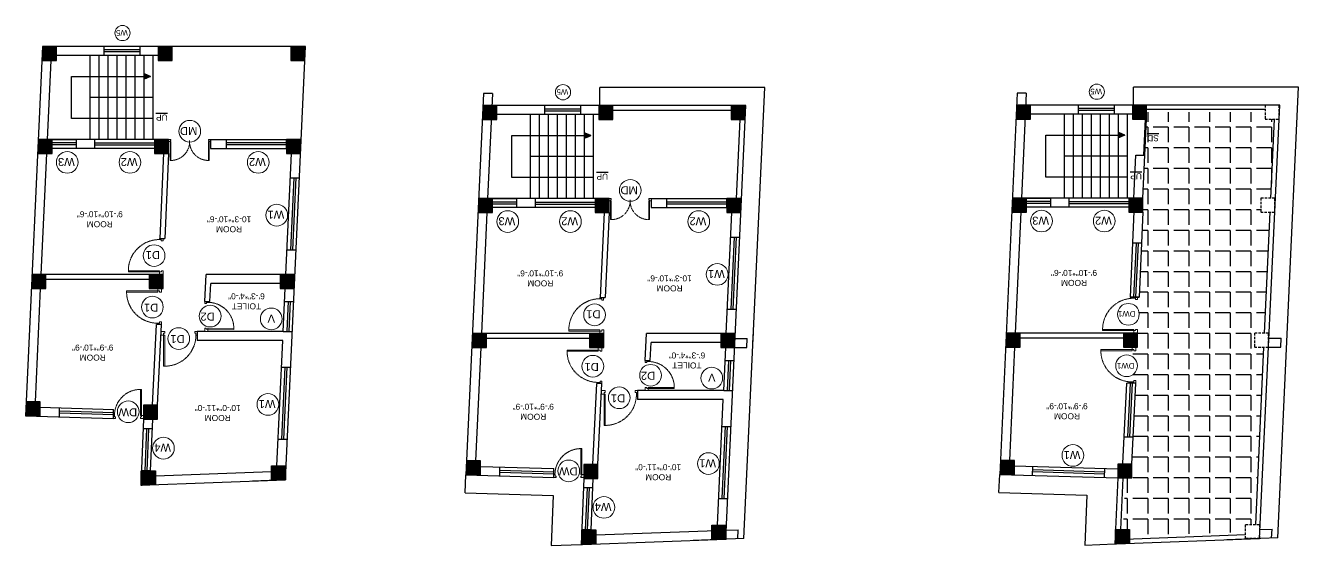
# Model space of a CAD drawing. Header units: inches. Extents: x -10117506 to -5032697, y -6529230 to -3254494.
# Drawn here: x -5065973 to -5064701, y -3264128 to -3263608 of the extents above; entities that cross this region are included whole.
import ezdxf

# ---------------------------------------------------------------- set-up
doc = ezdxf.new("R2010")
doc.units = ezdxf.units.IN
doc.header["$LTSCALE"] = 2
doc.header["$MEASUREMENT"] = 0
doc.linetypes.add('DASHED2', pattern=[0.375, 0.25, -0.125])
doc.linetypes.add('HIDDEN', pattern=[0.375, 0.25, -0.125])
doc.layers.get('0').update_dxf_attribs({"linetype": 'CONTINUOUS'})
doc.layers.add('A-Hatch', color=7, linetype='CONTINUOUS')
for name, color, linetype, lineweight in [('Annotate-Lite.w', 177, 'CONTINUOUS', 9), ('Door-Window.w', 4, 'CONTINUOUS', 15), ('TEXT', 181, 'CONTINUOUS', 25)]:
    doc.layers.add(name, color=color, linetype=linetype, lineweight=lineweight)
doc.styles.add('arial.', font='arial.ttf')
doc.styles.add('gaurav', font='arial.ttf')

# ---------------------------------------------------------------- blocks, each defined once
blk = doc.blocks.new('3-0')
at = {"ltscale": 3}
for p, q in [((11063.04771873254, 10097.67926626675), (11065.97411061868, 10099.89976160063)), ((11063.04771873254, 10097.67926626675), (11064.52804895506, 10095.72833834261)), ((11065.99124489813, 10096.83858600955), (11064.52804895506, 10095.72833834261)), ((11065.25107978682, 10097.81404997167), (11066.71427572989, 10098.92429763861)), ((11065.99124489813, 10096.83858600955), (11065.25107978682, 10097.81404997167)), ((11065.97411061863, 10099.8997616006), (11066.71427572989, 10098.92429763861)), ((11085.49991520455, 10074.12700885048), (11110.3247412691, 10092.9636556783)), ((11086.24008031584, 10073.15154488841), (11111.04573409061, 10091.97364411575)), ((11111.04573409061, 10091.97364411575), (11110.3247412691, 10092.9636556783)), ((11084.03671926142, 10073.01676118352), (11082.57352331835, 10071.90651351658)), ((11082.57352331835, 10071.90651351658), (11084.79401865222, 10068.98012163045)), ((11084.03671926142, 10073.01676118352), (11084.77688437277, 10072.04129722147)), ((11084.77688437277, 10072.04129722147), (11086.24008031584, 10073.15154488841)), ((11084.79401865222, 10068.98012163045), (11087.72041053836, 10071.20061696427)), ((11086.24008031584, 10073.15154488841), (11085.49991520455, 10074.12700885047)), ((11087.72041053836, 10071.20061696427), (11086.24008031584, 10073.15154488841))]:
    blk.add_line(p, q, dxfattribs=at)
at = {"layer": 'Door-Window.w', "color": 9, "linetype": 'HIDDEN', "lineweight": 18}
blk.add_arc((11085.49991520455, 10074.12700885048), 31.16233708904959, 37.19059523975735, 127.1464893766062, dxfattribs=at)
blk = doc.blocks.new('FDFDRE')
at = {"ltscale": 3}
for p, q in [((165701.1064683777, -58637.82329853106), (165701.1040215932, -58641.49599741273)), ((165701.1040215932, -58641.49599741273), (165703.5524875143, -58641.49762860245)), ((165704.7791672594, -58637.82574531552), (165701.1064683777, -58637.82329853106)), ((165703.5524875143, -58641.49762860245), (165703.5317472677, -58672.62937732995)), ((165703.5537109066, -58639.6612791616), (165703.5524875143, -58641.49762860245)), ((165703.5524875143, -58641.49762860245), (165704.7767204749, -58641.49844419728)), ((165704.7779438672, -58639.66209475638), (165703.5537109066, -58639.6612791616)), ((165704.7767204749, -58641.49844419728), (165704.7559641982, -58672.65425465335)), ((165704.7779438672, -58639.66209475638), (165704.7791672594, -58637.82574531552)), ((165766.9772891941, -58637.82574531552), (165770.6499880758, -58637.82329853106)), ((165766.9785125864, -58639.66209475638), (165766.9772891941, -58637.82574531552)), ((165766.9785125864, -58639.66209475638), (165768.202745547, -58639.6612791616)), ((165768.2039689392, -58641.49762860245), (165766.9797359786, -58641.49844419728)), ((165766.9797359786, -58641.49844419728), (165767.0004922553, -58672.65425465335)), ((165768.202745547, -58639.6612791616), (165768.2039689392, -58641.49762860245)), ((165770.6524348603, -58641.49599741273), (165768.2039689392, -58641.49762860245)), ((165768.2039689392, -58641.49762860245), (165768.2247091858, -58672.62937732995)), ((165770.6499880758, -58637.82329853106), (165770.6524348603, -58641.49599741273)), ((165703.5317472677, -58672.62937732995), (165704.7559641982, -58672.65425465335)), ((165768.2247091858, -58672.62937732995), (165767.0004922553, -58672.65425465335))]:
    blk.add_line(p, q, dxfattribs=at)
at = {"layer": 'Door-Window.w', "color": 9, "linetype": 'HIDDEN', "lineweight": 18}
for centre, start, end in [((165704.7767204749, -58641.49844419728), 269.9618290481078, 3.383526153078868), ((165766.9797359786, -58641.49844419728), 176.6164738469579, 270.0381709504853)]:
    blk.add_arc(centre, 31.15581737007103, start, end, dxfattribs=at)

msp = doc.modelspace()

# ---------------------------------------------------------------- hatches: boundary and pattern name
at = {"ltscale": 0.5}
for points in [[(-5065956.351078376, -3263642.991281076), (-5065942.351078376, -3263642.991281076), (-5065942.351078376, -3263628.991281076), (-5065956.351078376, -3263628.991281076)], [(-5065840.483675991, -3263642.991281074), (-5065826.483675991, -3263642.991281074), (-5065826.483675991, -3263628.991281074), (-5065840.483675991, -3263628.991281074)], [(-5065708.130731171, -3263642.991281076), (-5065694.130731171, -3263642.991281076), (-5065694.130731171, -3263628.991281076), (-5065708.130731171, -3263628.991281076)], [(-5065516.130012042, -3263702.195032925), (-5065502.130012042, -3263702.195032925), (-5065502.130012042, -3263688.195032925), (-5065516.130012042, -3263688.195032925)], [(-5065400.262609658, -3263702.195032924), (-5065386.262609658, -3263702.195032924), (-5065386.262609658, -3263688.195032924), (-5065400.262609658, -3263688.195032923)], [(-5065267.909664837, -3263702.195032926), (-5065253.909664837, -3263702.195032926), (-5065253.909664837, -3263688.195032926), (-5065267.909664837, -3263688.195032925)], [(-5064982.661177298, -3263701.675246591), (-5064968.661177298, -3263701.675246591), (-5064968.661177298, -3263687.675246591), (-5064982.661177298, -3263687.675246591)], [(-5064866.793774913, -3263701.67524659), (-5064852.793774913, -3263701.67524659), (-5064852.793774913, -3263687.67524659), (-5064866.793774913, -3263687.675246589)], [(-5065960.608885118, -3263735.991281067), (-5065946.608885118, -3263735.991281067), (-5065946.608885118, -3263721.991281067), (-5065960.608885118, -3263721.991281067)], [(-5065844.208173457, -3263735.991281076), (-5065830.208173457, -3263735.991281076), (-5065830.208173457, -3263721.991281076), (-5065844.208173457, -3263721.991281076)], [(-5065712.429025518, -3263735.991281074), (-5065698.429025518, -3263735.991281074), (-5065698.429025518, -3263721.991281074), (-5065712.429025518, -3263721.991281074)], [(-5065520.387818784, -3263795.195032917), (-5065506.387818784, -3263795.195032917), (-5065506.387818784, -3263781.195032917), (-5065520.387818784, -3263781.195032916)], [(-5065403.987107123, -3263795.195032925), (-5065389.987107123, -3263795.195032925), (-5065389.987107123, -3263781.195032925), (-5065403.987107123, -3263781.195032925)], [(-5065272.207959183, -3263795.195032924), (-5065258.207959183, -3263795.195032924), (-5065258.207959183, -3263781.195032924), (-5065272.207959183, -3263781.195032923)], [(-5064986.91898404, -3263794.675246583), (-5064972.91898404, -3263794.675246583), (-5064972.91898404, -3263780.675246583), (-5064986.91898404, -3263780.675246582)], [(-5064870.518272378, -3263794.675246591), (-5064856.518272378, -3263794.675246591), (-5064856.518272378, -3263780.675246591), (-5064870.518272378, -3263780.675246591)], [(-5065966.789572325, -3263870.991281082), (-5065952.789572325, -3263870.991281082), (-5065952.789572325, -3263856.991281082), (-5065966.789572325, -3263856.991281081)], [(-5065849.614702035, -3263870.991281076), (-5065835.614702035, -3263870.991281076), (-5065835.614702035, -3263856.991281076), (-5065849.614702035, -3263856.991281076)], [(-5065718.668485055, -3263870.991281076), (-5065704.668485055, -3263870.991281076), (-5065704.668485055, -3263856.991281076), (-5065718.668485055, -3263856.991281076)], [(-5065526.56850599, -3263930.195032931), (-5065512.56850599, -3263930.195032931), (-5065512.56850599, -3263916.195032931), (-5065526.56850599, -3263916.195032931)], [(-5065409.3936357, -3263930.195032925), (-5065395.3936357, -3263930.195032925), (-5065395.3936357, -3263916.195032925), (-5065409.3936357, -3263916.195032925)], [(-5065278.44741872, -3263930.195032925), (-5065264.44741872, -3263930.195032925), (-5065264.44741872, -3263916.195032925), (-5065278.44741872, -3263916.195032925)], [(-5064993.099671246, -3263929.675246597), (-5064979.099671246, -3263929.675246597), (-5064979.099671246, -3263915.675246597), (-5064993.099671246, -3263915.675246597)], [(-5064875.924800957, -3263929.675246591), (-5064861.924800957, -3263929.675246591), (-5064861.924800957, -3263915.675246591), (-5064875.924800957, -3263915.675246591)], [(-5065972.619565118, -3263998.331332578), (-5065958.619565118, -3263998.331332578), (-5065958.619565118, -3263984.331332578), (-5065972.619565118, -3263984.331332578)], [(-5065855.299704583, -3264001.955189114), (-5065841.299704583, -3264001.955189114), (-5065841.299704583, -3263987.955189114), (-5065855.299704583, -3263987.955189113)], [(-5065857.479512247, -3264067.358079598), (-5065843.479512247, -3264067.358079598), (-5065843.479512247, -3264053.358079598), (-5065857.479512247, -3264053.358079598)], [(-5065727.523434239, -3264048.581295066), (-5065727.52343424, -3264062.581295066), (-5065713.523434239, -3264062.581295066), (-5065713.523434239, -3264048.581295065)], [(-5065532.398498784, -3264057.535084428), (-5065518.398498784, -3264057.535084428), (-5065518.398498784, -3264043.535084428), (-5065532.398498784, -3264043.535084427)], [(-5065415.078638249, -3264061.158940963), (-5065401.078638249, -3264061.158940963), (-5065401.078638249, -3264047.158940963), (-5065415.078638249, -3264047.158940963)], [(-5064998.92966404, -3264057.015298094), (-5064984.92966404, -3264057.015298094), (-5064984.92966404, -3264043.015298094), (-5064998.92966404, -3264043.015298093)], [(-5064881.609803505, -3264060.639154628), (-5064867.609803505, -3264060.639154628), (-5064867.609803505, -3264046.639154628), (-5064881.609803505, -3264046.639154628)], [(-5065417.258445914, -3264126.561831448), (-5065403.258445914, -3264126.561831448), (-5065403.258445914, -3264112.561831448), (-5065417.258445914, -3264112.561831447)], [(-5065287.302367906, -3264107.785046916), (-5065287.302367905, -3264121.785046916), (-5065273.302367906, -3264121.785046915), (-5065273.302367906, -3264107.785046916)], [(-5064883.789611169, -3264126.042045114), (-5064869.789611169, -3264126.042045114), (-5064869.789611169, -3264112.042045114), (-5064883.789611169, -3264112.042045113)]]:
    msp.add_hatch(color=1, dxfattribs=at).paths.add_polyline_path(points)
at = {"layer": 'A-Hatch', "ltscale": 0.5}
h = msp.add_hatch(dxfattribs=at)
h.set_pattern_fill('ANSI31', color=256, angle=-180)
h.set_pattern_definition([(225, (-10157114.73250632, -6522437.220644049), (0.08838834764831842, -0.08838834764831847), [])])
h.paths.add_polyline_path([(-5065848.354693005, -3263658.991281076), (-5065854.274707532, -3263656.482045632), (-5065854.274707532, -3263661.500516522)])
h = msp.add_hatch(dxfattribs=at)
h.set_pattern_fill('ANGLE', color=256, scale=75, angle=-180)
h.set_pattern_definition([(180, (-10110592.96868216, -6523161.186563781), (-7.577502069724247e-15, -20.625), [15, -5.625]), (270, (-10110592.96868216, -6523161.186563781), (20.625, -8.840419081344955e-15), [15, -5.625])])
edge = h.paths.add_edge_path()
edge.add_line((-5064856.518272378, -3263787.675246591), (-5064856.518272378, -3263794.675246618))
edge.add_line((-5064856.518272378, -3263794.675246618), (-5064860.316247, -3263879.675246589))
edge.add_line((-5064860.316247, -3263879.675246589), (-5064861.948786618, -3263879.675246589))
edge.add_line((-5064861.948786618, -3263879.675246589), (-5064861.948786621, -3263882.123713599))
edge.add_line((-5064861.948786621, -3263882.123713598), (-5064863.785136877, -3263882.123713598))
edge.add_line((-5064863.785136877, -3263882.123713598), (-5064863.785136875, -3263880.899480094))
edge.add_line((-5064863.785136875, -3263880.899480094), (-5064865.621487131, -3263880.899480094))
edge.add_line((-5064865.621487131, -3263880.899480094), (-5064865.62148713, -3263880.846731025))
edge.add_ellipse((-5064865.597503638, -3263912.002546078), major_axis=(-24.82029212130362, -18.8318476678193), ratio=0.9999999994320901, start_angle=232.8555013650305, end_angle=235.90446127637)
edge.add_line((-5064867.278608477, -3263880.892109352), (-5064867.502981123, -3263886.68416582))
edge.add_arc((-5064871.024672256, -3263896.953326503), 10.85624104256381, 0, 71.07118172758328, ccw=False)
edge.add_arc((-5064871.024672256, -3263896.953326503), 10.85624104256381, -75.50801033135821, 0, ccw=False)
edge.add_line((-5064868.307956036, -3263907.464150571), (-5064868.483764372, -3263912.002546079))
edge.add_line((-5064868.483764372, -3263912.002546078), (-5064865.597503637, -3263912.002546079))
edge.add_line((-5064865.597503637, -3263912.002546078), (-5064865.597503638, -3263913.226779582))
edge.add_line((-5064865.597503638, -3263913.226779582), (-5064863.761153383, -3263913.226779584))
edge.add_line((-5064863.761153383, -3263913.226779583), (-5064863.761153381, -3263912.002546079))
edge.add_line((-5064863.761153381, -3263912.002546078), (-5064861.924803126, -3263912.002546079))
edge.add_line((-5064861.924803126, -3263912.00254608), (-5064861.924803128, -3263915.675246591))
edge.add_line((-5064861.924803128, -3263915.675246591), (-5064861.924802043, -3263922.675246591))
edge.add_line((-5064861.924802043, -3263922.675246591), (-5064744.978583978, -3263922.675246592))
edge.add_line((-5064744.978583978, -3263922.675246591), (-5064744.978583977, -3263915.675246591))
edge.add_line((-5064744.978583977, -3263915.675246591), (-5064734.836332628, -3263915.675246591))
edge.add_line((-5064734.836332628, -3263915.675246591), (-5064729.243928154, -3263794.675246591))
edge.add_line((-5064729.243928154, -3263794.675246591), (-5064738.73912444, -3263794.675246591))
edge.add_line((-5064738.73912444, -3263794.675246591), (-5064738.73912444, -3263787.675246591))
edge.add_line((-5064738.73912444, -3263787.675246591), (-5064856.518272378, -3263787.675246591))
edge = h.paths.add_edge_path()
edge.add_line((-5064861.924800956, -3263922.675246591), (-5064861.924800956, -3263929.675246592))
edge.add_line((-5064861.924800956, -3263929.675246591), (-5064863.650588697, -3263929.675246591))
edge.add_line((-5064863.650588697, -3263929.675246591), (-5064863.650588696, -3263933.347945265))
edge.add_line((-5064863.650588696, -3263933.347945264), (-5064865.486938951, -3263933.347945265))
edge.add_line((-5064865.486938951, -3263933.347945266), (-5064865.486938952, -3263932.123711762))
edge.add_line((-5064865.486938952, -3263932.123711762), (-5064867.323289207, -3263932.123711761))
edge.add_line((-5064867.323289207, -3263932.123711762), (-5064867.323289207, -3263933.347945266))
edge.add_line((-5064867.323289207, -3263933.347945266), (-5064869.310642306, -3263933.347945266))
edge.add_line((-5064869.310642306, -3263933.347945266), (-5064869.492454485, -3263938.04132669))
edge.add_arc((-5064872.750457825, -3263948.397164841), 10.85624104256381, 2.4576252144470345e-09, 72.53613934540869, ccw=False)
edge.add_arc((-5064872.750457825, -3263948.397164841), 10.85624104256381, -76.97296794400262, 0, ccw=False)
edge.add_line((-5064870.303344547, -3263958.974007762), (-5064870.511221704, -3263964.340242263))
edge.add_ellipse((-5064867.323289207, -3263933.347945266), major_axis=(24.82029212130361, -18.83184766781932), ratio=0.9999999994320901, start_angle=301.3156955908996, end_angle=307.1444986349694)
edge.add_line((-5064867.347272701, -3263964.50376032), (-5064867.347272701, -3263964.45101125))
edge.add_line((-5064867.347272701, -3263964.45101125), (-5064865.510922443, -3263964.45101125))
edge.add_line((-5064865.510922443, -3263964.45101125), (-5064865.510922445, -3263963.226777746))
edge.add_line((-5064865.510922445, -3263963.226777746), (-5064863.674572189, -3263963.226777745))
edge.add_line((-5064863.674572189, -3263963.226777746), (-5064863.674572187, -3263965.675244756))
edge.add_line((-5064863.674572187, -3263965.675244756), (-5064867.609803505, -3264046.63915464))
edge.add_line((-5064867.609803505, -3264046.63915464), (-5064867.609803504, -3264053.639154627))
edge.add_line((-5064867.609803504, -3264053.639154627), (-5064741.373782868, -3264057.122719302))
edge.add_line((-5064741.373782868, -3264057.122719302), (-5064735.483387688, -3263929.675246591))
edge.add_line((-5064735.483387688, -3263929.675246591), (-5064744.978583978, -3263929.675246591))
edge.add_line((-5064744.978583978, -3263929.675246591), (-5064744.978583977, -3263922.675246591))
edge.add_line((-5064744.978583977, -3263922.675246591), (-5064861.924800956, -3263922.675246591))
h.paths.add_polyline_path([(-5064852.793774912, -3263694.67524659), (-5064852.793774912, -3263701.675246591), (-5064854.491014264, -3263737.675246591), (-5064856.518272378, -3263780.675246599), (-5064856.518272379, -3263787.675246591), (-5064738.73912444, -3263787.675246591), (-5064738.739124441, -3263780.675246591), (-5064728.596873092, -3263780.675246591), (-5064724.945633808, -3263701.675246591), (-5064734.440830093, -3263701.675246591), (-5064734.440830093, -3263694.675246591)])
h.paths.add_polyline_path([(-5064753.833533162, -3264114.729858311), (-5064753.833533161, -3264107.265260581), (-5064743.691281812, -3264107.265260581), (-5064741.373782868, -3264057.122719303), (-5064867.609803505, -3264053.639154627), (-5064867.609803505, -3264060.639154628), (-5064874.241648341, -3264060.639154628), (-5064876.232893175, -3264112.042045113), (-5064869.775225085, -3264112.042045113), (-5064869.775225085, -3264118.577447382)])
h.paths.add_polyline_path([(-5064839.50373625, -3263725.892390794), (-5064853.325018651, -3263725.892390794), (-5064853.325018651, -3263715.590071558), (-5064839.50373625, -3263715.590071558)], flags=24)
h = msp.add_hatch(dxfattribs=at)
h.set_pattern_fill('ANSI31', color=256, angle=-180)
h.set_pattern_definition([(225, (-10156674.51143998, -6522496.424395899), (0.08838834764831842, -0.08838834764831847), [])])
h.paths.add_polyline_path([(-5065408.133626671, -3263718.195032926), (-5065414.053641197, -3263715.685797482), (-5065414.053641197, -3263720.704268371)])
h = msp.add_hatch(dxfattribs=at)
h.set_pattern_fill('ANSI31', color=256, angle=-180)
h.set_pattern_definition([(225, (-10156141.04260524, -6522495.904609565), (0.08838834764831842, -0.08838834764831847), [])])
h.paths.add_polyline_path([(-5064874.664791927, -3263717.675246592), (-5064880.584806453, -3263715.166011148), (-5064880.584806453, -3263720.184482037)])

# ---------------------------------------------------------------- linework, layer by layer
at = {"ltscale": 0.5}
for p, q in [((-5065956.351078376, -3263628.991281076), (-5065973.260525274, -3263998.331332587)), ((-5065894.483675992, -3263628.991281076), (-5065956.351078376, -3263628.991281076)), ((-5065858.483675991, -3263628.991281074), (-5065894.483675991, -3263628.991281074)), ((-5065894.483675991, -3263637.991281074), (-5065894.483675991, -3263628.991281074)), ((-5065858.483675991, -3263632.491281074), (-5065894.483675991, -3263632.491281074)), ((-5065858.483675991, -3263634.491281074), (-5065894.483675991, -3263634.491281074)), ((-5065839.483675991, -3263628.991281074), (-5065858.483675991, -3263628.991281075)), ((-5065858.483675991, -3263637.991281074), (-5065858.483675991, -3263628.991281074)), ((-5065707.483675991, -3263628.991281076), (-5065839.483675991, -3263628.991281074)), ((-5065713.523434239, -3264062.581295066), (-5065693.483676108, -3263628.991281076)), ((-5065947.982611149, -3263642.991281076), (-5065951.599457736, -3263721.991281076)), ((-5065840.483675991, -3263637.991281074), (-5065942.351078376, -3263637.991281076)), ((-5065908.982611149, -3263637.991281076), (-5065908.982611149, -3263679.991281075)), ((-5065899.982611149, -3263637.991281076), (-5065899.982611149, -3263679.991281075)), ((-5065890.982611149, -3263637.991281076), (-5065890.982611149, -3263679.991281075)), ((-5065881.982611149, -3263637.991281076), (-5065881.982611149, -3263679.991281075)), ((-5065872.982611149, -3263637.991281076), (-5065872.982611149, -3263679.991281075)), ((-5065863.982611149, -3263637.991281076), (-5065863.982611149, -3263679.991281075)), ((-5065854.982611149, -3263637.991281076), (-5065854.982611149, -3263679.991281075)), ((-5065845.982611149, -3263637.991281076), (-5065845.982611149, -3263679.991281075)), ((-5065927.246291244, -3263700.991281078), (-5065927.246291244, -3263658.991281076)), ((-5065927.246291244, -3263658.991281076), (-5065854.274707532, -3263658.991281076)), ((-5065848.354693005, -3263658.991281076), (-5065854.274707532, -3263656.482045632)), ((-5065854.274707532, -3263661.500516522), (-5065854.274707532, -3263656.482045632)), ((-5065848.354693005, -3263658.991281076), (-5065854.274707532, -3263661.500516522)), ((-5065234.411466978, -3263670.195032926), (-5065399.262609658, -3263670.195032923)), ((-5065399.262609658, -3263688.195032923), (-5065399.262609658, -3263670.195032924)), ((-5065255.252485807, -3264121.121515478), (-5065234.411466978, -3263670.195032926)), ((-5064700.942632234, -3263669.675246592), (-5064865.793774913, -3263669.675246589)), ((-5064865.793774913, -3263687.675246589), (-5064865.793774913, -3263669.67524659)), ((-5064721.783651062, -3264120.601729144), (-5064700.942632234, -3263669.675246592)), ((-5065845.982611149, -3263679.991281074), (-5065908.982611149, -3263679.991281076)), ((-5065908.982611148, -3263679.991281076), (-5065908.982611148, -3263721.991281075)), ((-5065899.982611149, -3263679.991281075), (-5065899.982611149, -3263721.991281074)), ((-5065890.982611149, -3263679.991281075), (-5065890.982611149, -3263721.991281074)), ((-5065881.982611149, -3263679.991281075), (-5065881.982611149, -3263721.991281074)), ((-5065872.982611149, -3263679.991281075), (-5065872.982611149, -3263721.991281074)), ((-5065863.982611149, -3263679.991281075), (-5065863.982611149, -3263721.991281074)), ((-5065854.982611149, -3263679.991281075), (-5065854.982611149, -3263721.991281074)), ((-5065845.982611149, -3263679.991281075), (-5065845.982611149, -3263721.991281074)), ((-5065515.580617624, -3263676.195032925), (-5065533.039458939, -3264057.535084435)), ((-5065506.571190241, -3263676.195032925), (-5065515.580617624, -3263676.195032925)), ((-5065506.571190243, -3263676.195032925), (-5065511.378391403, -3263781.195032925)), ((-5064982.11178288, -3263675.675246591), (-5064999.570624195, -3264057.015298101)), ((-5064973.102355497, -3263675.675246591), (-5064982.11178288, -3263675.675246591)), ((-5064973.102355498, -3263675.675246591), (-5064977.909556658, -3263780.675246591)), ((-5065454.262609658, -3263688.195032925), (-5065516.130012042, -3263688.195032925)), ((-5065400.262609658, -3263697.195032923), (-5065502.130012042, -3263697.195032925)), ((-5065468.761544815, -3263697.195032925), (-5065468.761544815, -3263739.195032925)), ((-5065459.761544815, -3263697.195032925), (-5065459.761544815, -3263739.195032925)), ((-5065418.262609658, -3263688.195032923), (-5065454.262609658, -3263688.195032923)), ((-5065454.262609658, -3263697.195032923), (-5065454.262609658, -3263688.195032923)), ((-5065418.262609658, -3263691.695032923), (-5065454.262609658, -3263691.695032923)), ((-5065418.262609658, -3263693.695032923), (-5065454.262609658, -3263693.695032923)), ((-5065450.761544815, -3263697.195032925), (-5065450.761544815, -3263739.195032925)), ((-5065441.761544815, -3263697.195032925), (-5065441.761544815, -3263739.195032925)), ((-5065432.761544815, -3263697.195032925), (-5065432.761544815, -3263739.195032925)), ((-5065423.761544815, -3263697.195032925), (-5065423.761544815, -3263739.195032925)), ((-5065399.262609658, -3263688.195032923), (-5065418.262609658, -3263688.195032925)), ((-5065418.262609658, -3263697.195032923), (-5065418.262609658, -3263688.195032923)), ((-5065414.761544815, -3263697.195032925), (-5065414.761544815, -3263739.195032925)), ((-5065405.761544815, -3263697.195032925), (-5065405.761544815, -3263739.195032925)), ((-5065267.262609658, -3263688.195032925), (-5065399.262609658, -3263688.195032923)), ((-5065267.262609658, -3263693.195032925), (-5065386.262609658, -3263693.195032923)), ((-5065273.302367906, -3264121.785046916), (-5065253.262609773, -3263688.195032925)), ((-5064920.793774914, -3263687.675246591), (-5064982.661177298, -3263687.675246591)), ((-5064866.793774913, -3263696.675246589), (-5064968.661177298, -3263696.675246591)), ((-5064935.29271007, -3263696.675246591), (-5064935.29271007, -3263738.675246591)), ((-5064926.29271007, -3263696.675246591), (-5064926.29271007, -3263738.675246591)), ((-5064884.793774913, -3263687.675246589), (-5064920.793774913, -3263687.675246589)), ((-5064920.793774913, -3263696.675246589), (-5064920.793774913, -3263687.675246589)), ((-5064884.793774913, -3263691.175246589), (-5064920.793774913, -3263691.175246589)), ((-5064884.793774913, -3263693.175246589), (-5064920.793774913, -3263693.175246589)), ((-5064917.29271007, -3263696.675246591), (-5064917.29271007, -3263738.675246591)), ((-5064908.29271007, -3263696.675246591), (-5064908.29271007, -3263738.675246591)), ((-5064899.29271007, -3263696.675246591), (-5064899.29271007, -3263738.675246591)), ((-5064890.29271007, -3263696.675246591), (-5064890.29271007, -3263738.675246591)), ((-5064865.793774913, -3263687.675246589), (-5064884.793774913, -3263687.675246591)), ((-5064884.793774913, -3263696.675246589), (-5064884.793774913, -3263687.675246589)), ((-5064881.29271007, -3263696.675246591), (-5064881.29271007, -3263738.675246591)), ((-5064872.29271007, -3263696.675246591), (-5064872.29271007, -3263738.675246591)), ((-5064733.793774913, -3263687.675246591), (-5064865.793774913, -3263687.675246589)), ((-5064734.440830093, -3263692.175246591), (-5064865.793774913, -3263692.175246589)), ((-5064739.833533161, -3264121.265260581), (-5064719.793775029, -3263687.675246591)), ((-5065845.982611149, -3263700.991281074), (-5065927.246291244, -3263700.991281078)), ((-5065262.566241582, -3263781.195032925), (-5065258.915002299, -3263702.195032925)), ((-5064857.799328582, -3263701.675246591), (-5064857.788227404, -3263701.439780444)), ((-5064855.489904762, -3263737.628153362), (-5064853.792665412, -3263701.628153362)), ((-5064854.491014264, -3263737.675246591), (-5064852.793774913, -3263701.675246591)), ((-5064728.596873092, -3263780.675246591), (-5064724.945633807, -3263701.675246591)), ((-5065844.208173457, -3263721.991281076), (-5065946.608885118, -3263721.991281076)), ((-5065946.608885118, -3263721.991281075), (-5065922.608885118, -3263721.991281075)), ((-5065922.608885118, -3263721.991281075), (-5065922.608885117, -3263730.991281076)), ((-5065904.208173457, -3263721.991281076), (-5065904.208173457, -3263730.991281076)), ((-5065788.208191848, -3263721.991281076), (-5065712.429025518, -3263721.991281076)), ((-5065788.208191848, -3263721.991281076), (-5065788.208191848, -3263730.991281076)), ((-5065772.429025518, -3263730.991281074), (-5065772.429025518, -3263721.991281074)), ((-5065712.429025518, -3263730.991281074), (-5065712.429025518, -3263721.991281074)), ((-5065487.02522491, -3263760.195032928), (-5065487.02522491, -3263718.195032926)), ((-5065487.02522491, -3263718.195032926), (-5065414.053641197, -3263718.195032925)), ((-5065408.133626671, -3263718.195032926), (-5065414.053641197, -3263715.685797482)), ((-5065414.053641197, -3263720.704268371), (-5065414.053641197, -3263715.685797482)), ((-5065408.133626671, -3263718.195032926), (-5065414.053641197, -3263720.704268371)), ((-5064953.556390166, -3263759.675246594), (-5064953.556390166, -3263717.675246592)), ((-5064953.556390166, -3263717.675246592), (-5064880.584806453, -3263717.675246591)), ((-5064874.664791927, -3263717.675246592), (-5064880.584806453, -3263715.166011148)), ((-5064880.584806453, -3263720.184482037), (-5064880.584806453, -3263715.166011148)), ((-5064874.664791927, -3263717.675246592), (-5064880.584806453, -3263720.184482037)), ((-5065952.24041789, -3263735.991281076), (-5065957.780144942, -3263856.991281076)), ((-5065922.608885118, -3263725.491281075), (-5065946.608885118, -3263725.491281075)), ((-5065922.608885118, -3263727.491281075), (-5065946.608885118, -3263727.491281075)), ((-5065844.208173457, -3263730.991281076), (-5065946.608885118, -3263730.991281076)), ((-5065904.208173457, -3263725.491281076), (-5065844.208173457, -3263725.491281076)), ((-5065904.208173457, -3263727.491281076), (-5065844.208173457, -3263727.491281076)), ((-5065835.203189703, -3263735.768093488), (-5065839.011136804, -3263820.991281074)), ((-5065830.208173457, -3263735.991281076), (-5065834.006148078, -3263820.991281074)), ((-5065788.208191848, -3263730.991281076), (-5065712.429025518, -3263730.991281076)), ((-5065712.429025518, -3263725.491281074), (-5065772.429025518, -3263725.491281074)), ((-5065712.429025518, -3263727.491281074), (-5065772.429025518, -3263727.491281074)), ((-5065713.03103742, -3263856.991281076), (-5065707.438632946, -3263735.991281076)), ((-5065405.761544815, -3263739.195032923), (-5065468.761544815, -3263739.195032925)), ((-5065468.761544813, -3263739.195032925), (-5065468.761544813, -3263781.195032925)), ((-5065459.761544815, -3263739.195032925), (-5065459.761544815, -3263781.195032924)), ((-5065450.761544815, -3263739.195032925), (-5065450.761544815, -3263781.195032924)), ((-5065441.761544815, -3263739.195032925), (-5065441.761544815, -3263781.195032924)), ((-5065432.761544815, -3263739.195032925), (-5065432.761544815, -3263781.195032924)), ((-5065423.761544815, -3263739.195032925), (-5065423.761544815, -3263781.195032924)), ((-5065414.761544815, -3263739.195032925), (-5065414.761544815, -3263781.195032924)), ((-5065405.761544815, -3263739.195032925), (-5065405.761544815, -3263781.195032924)), ((-5064872.29271007, -3263738.675246589), (-5064935.29271007, -3263738.675246591)), ((-5064935.29271007, -3263738.675246591), (-5064935.29271007, -3263780.675246591)), ((-5064926.29271007, -3263738.675246591), (-5064926.29271007, -3263780.67524659)), ((-5064917.29271007, -3263738.675246591), (-5064917.29271007, -3263780.67524659)), ((-5064908.29271007, -3263738.675246591), (-5064908.29271007, -3263780.67524659)), ((-5064899.29271007, -3263738.675246591), (-5064899.29271007, -3263780.67524659)), ((-5064890.29271007, -3263738.675246591), (-5064890.29271007, -3263780.67524659)), ((-5064881.29271007, -3263738.675246591), (-5064881.29271007, -3263780.67524659)), ((-5064872.29271007, -3263738.675246591), (-5064872.29271007, -3263780.67524659)), ((-5064865.528268985, -3263780.675246591), (-5064863.501010869, -3263737.675246591)), ((-5064863.501010869, -3263737.675246591), (-5064854.491014264, -3263737.675246591)), ((-5064856.518272378, -3263780.675246591), (-5064854.491014264, -3263737.675246591)), ((-5065708.570979307, -3263760.491281076), (-5065699.561371879, -3263760.491281076)), ((-5065705.065109239, -3263760.445112142), (-5065708.392820992, -3263832.445112142)), ((-5065703.067241947, -3263760.537450009), (-5065706.3949537, -3263832.537450009)), ((-5065405.761544815, -3263760.195032924), (-5065487.02522491, -3263760.195032928)), ((-5064872.29271007, -3263759.67524659), (-5064953.556390166, -3263759.675246594)), ((-5065403.987107123, -3263781.195032925), (-5065506.387818784, -3263781.195032925)), ((-5065506.387818784, -3263781.195032925), (-5065482.387818784, -3263781.195032925)), ((-5065482.387818784, -3263784.695032925), (-5065506.387818784, -3263784.695032925)), ((-5065482.387818784, -3263786.695032925), (-5065506.387818784, -3263786.695032925)), ((-5065482.387818784, -3263781.195032925), (-5065482.387818783, -3263790.195032925)), ((-5065463.987107123, -3263781.195032925), (-5065463.987107123, -3263790.195032925)), ((-5065463.987107123, -3263784.695032925), (-5065403.987107123, -3263784.695032925)), ((-5065463.987107123, -3263786.695032925), (-5065403.987107123, -3263786.695032925)), ((-5065347.987125515, -3263781.195032925), (-5065272.207959183, -3263781.195032925)), ((-5065347.987125515, -3263781.195032925), (-5065347.987125515, -3263790.195032925)), ((-5065332.207959183, -3263790.195032923), (-5065332.207959183, -3263781.195032923)), ((-5065272.207959183, -3263784.695032923), (-5065332.207959183, -3263784.695032923)), ((-5065272.207959183, -3263786.695032923), (-5065332.207959183, -3263786.695032923)), ((-5065272.207959183, -3263790.195032923), (-5065272.207959183, -3263781.195032923)), ((-5064870.518272378, -3263780.675246591), (-5064972.91898404, -3263780.675246591)), ((-5064972.91898404, -3263780.675246591), (-5064948.91898404, -3263780.675246591)), ((-5064948.91898404, -3263784.175246591), (-5064972.91898404, -3263784.175246591)), ((-5064948.91898404, -3263786.175246591), (-5064972.91898404, -3263786.175246591)), ((-5064948.91898404, -3263780.675246591), (-5064948.918984039, -3263789.675246591)), ((-5064930.518272378, -3263780.675246591), (-5064930.518272378, -3263789.675246591)), ((-5064930.518272378, -3263784.175246591), (-5064870.518272378, -3263784.175246591)), ((-5064930.518272378, -3263786.175246591), (-5064870.518272378, -3263786.175246591)), ((-5065512.019351556, -3263795.195032925), (-5065517.559078609, -3263916.195032925)), ((-5065403.987107123, -3263790.195032925), (-5065506.387818784, -3263790.195032925)), ((-5065394.982123368, -3263794.971845337), (-5065398.790070469, -3263880.195032923)), ((-5065389.987107123, -3263795.195032925), (-5065393.785081743, -3263880.195032923)), ((-5065347.987125515, -3263790.195032925), (-5065272.207959183, -3263790.195032925)), ((-5065272.809971086, -3263916.195032925), (-5065267.217566612, -3263795.195032925)), ((-5064978.550516812, -3263794.675246591), (-5064984.090243864, -3263915.675246591)), ((-5064870.518272378, -3263789.675246591), (-5064972.91898404, -3263789.675246591)), ((-5064865.509301621, -3263794.273508934), (-5064869.325226706, -3263879.675246589)), ((-5064856.518272378, -3263794.675246591), (-5064860.316246999, -3263879.675246589)), ((-5064734.836332628, -3263915.675246591), (-5064729.243928154, -3263794.675246591)), ((-5065839.011136804, -3263820.991281074), (-5065834.006148078, -3263820.991281074)), ((-5065268.349912974, -3263819.695032925), (-5065259.340305545, -3263819.695032925)), ((-5065264.844042906, -3263819.648863992), (-5065268.171754657, -3263891.648863992)), ((-5065262.846175614, -3263819.741201859), (-5065266.173887365, -3263891.741201859)), ((-5064857.69159002, -3263825.675246589), (-5064866.70221465, -3263825.675246589)), ((-5064863.326334391, -3263825.675246589), (-5064865.81998436, -3263879.629077656)), ((-5064861.324199407, -3263825.675246586), (-5064863.822117068, -3263879.721415523)), ((-5065711.89869106, -3263832.491281076), (-5065702.889083631, -3263832.491281076)), ((-5065849.614702035, -3263856.991281076), (-5065952.789572325, -3263856.991281076)), ((-5065849.614702035, -3263861.991281076), (-5065952.789572325, -3263861.991281076)), ((-5065793.998378016, -3263883.991304525), (-5065792.750485025, -3263856.991281076)), ((-5065718.668485055, -3263856.991281076), (-5065792.750485025, -3263856.991281076)), ((-5065958.421105096, -3263870.991281076), (-5065963.610137735, -3263984.331332586)), ((-5065788.993040555, -3263883.991304525), (-5065788.161111534, -3263865.991281076)), ((-5065718.668485055, -3263865.991281076), (-5065788.161111534, -3263865.991281076)), ((-5065715.665475892, -3263913.991281075), (-5065713.678092483, -3263870.991281076)), ((-5065793.998378016, -3263883.991304525), (-5065788.993040555, -3263883.991304525)), ((-5065714.278929328, -3263883.991281074), (-5065705.269321899, -3263883.991281074)), ((-5065710.77305187, -3263883.944952531), (-5065712.164402148, -3263913.944952532)), ((-5065708.775199356, -3263884.037609619), (-5065710.166549634, -3263914.037609619)), ((-5065398.790070469, -3263880.195032923), (-5065393.785081743, -3263880.195032923)), ((-5064860.316246999, -3263879.675246589), (-5064869.32687163, -3263879.675246589)), ((-5064869.325226706, -3263879.675246589), (-5064860.316246999, -3263879.675246589)), ((-5065271.677624726, -3263891.695032925), (-5065262.668017297, -3263891.695032925)), ((-5065846.305607156, -3263987.955189113), (-5065842.370375838, -3263906.991279243)), ((-5065837.364473266, -3263906.991279243), (-5065842.370375838, -3263906.991279243)), ((-5065841.299704583, -3263987.955189113), (-5065837.364473266, -3263906.991279243)), ((-5065794.061165744, -3263913.991281074), (-5065801.704706672, -3263913.991281075)), ((-5065801.704706672, -3263913.991281075), (-5065801.704706672, -3263922.991281076)), ((-5065715.665475891, -3263913.991281075), (-5065791.000579949, -3263913.991281074)), ((-5065715.665475891, -3263913.991281075), (-5065706.665475891, -3263913.991281075)), ((-5065716.081439861, -3263922.991281075), (-5065801.704706672, -3263922.991281076)), ((-5065721.885986605, -3264048.581295066), (-5065716.081439861, -3263922.991281074)), ((-5065409.3936357, -3263916.195032925), (-5065512.56850599, -3263916.195032925)), ((-5065409.3936357, -3263921.195032925), (-5065512.56850599, -3263921.195032925)), ((-5065353.777311682, -3263943.195056375), (-5065352.529418691, -3263916.195032925)), ((-5065263.800363659, -3263916.195032926), (-5065352.529418691, -3263916.195032925)), ((-5065348.771974222, -3263943.195056375), (-5065347.940045199, -3263925.195032925)), ((-5065264.216327627, -3263925.195032925), (-5065347.940045199, -3263925.195032925)), ((-5065264.434608816, -3263921.195032925), (-5065264.44741872, -3263921.195032925)), ((-5065264.031454752, -3263921.195032925), (-5065252.018644846, -3263921.195032925)), ((-5065252.434608816, -3263930.195032925), (-5065252.018644846, -3263921.195032925)), ((-5064875.924800957, -3263915.675246591), (-5064979.099671246, -3263915.675246591)), ((-5064875.924800957, -3263920.675246591), (-5064979.099671246, -3263920.675246591)), ((-5064730.331528913, -3263920.675246589), (-5064718.331528913, -3263920.675246589)), ((-5064718.747492882, -3263929.675246589), (-5064718.331528913, -3263920.675246589)), ((-5065518.200038762, -3263930.195032925), (-5065523.389071402, -3264043.535084435)), ((-5065275.444409558, -3263973.195032925), (-5065273.457026149, -3263930.195032925)), ((-5065264.434608816, -3263930.195032925), (-5065252.434608816, -3263930.195032925)), ((-5064984.731204018, -3263929.675246591), (-5064989.920236657, -3264043.015298101)), ((-5064743.691281812, -3264107.265260581), (-5064735.483387689, -3263929.675246591)), ((-5064730.747492882, -3263929.675246589), (-5064718.747492882, -3263929.675246589)), ((-5065717.319857356, -3263949.78628807), (-5065708.310249927, -3263949.78628807)), ((-5065717.14169904, -3264021.740119136), (-5065713.813987288, -3263949.740119136)), ((-5065715.143831749, -3264021.832457003), (-5065711.816119996, -3263949.832457003)), ((-5065353.777311682, -3263943.195056375), (-5065348.771974222, -3263943.195056375)), ((-5065274.057862994, -3263943.195032924), (-5065265.048255566, -3263943.195032924)), ((-5065270.551985537, -3263943.148704381), (-5065271.943335813, -3263973.148704381)), ((-5065268.554133023, -3263943.241361468), (-5065269.9454833, -3263973.241361469)), ((-5064876.599191403, -3264046.202227597), (-5064872.685196818, -3263965.675244758)), ((-5064863.674572187, -3263965.675244758), (-5064872.685196818, -3263965.675244758)), ((-5064869.309316559, -3263965.675244758), (-5064871.802966528, -3264019.629075825)), ((-5064867.307181575, -3263965.675244755), (-5064869.805099236, -3264019.721413692)), ((-5064867.609803505, -3264046.639154628), (-5064863.674572187, -3263965.675244758)), ((-5065406.084540823, -3264047.158940963), (-5065402.149309504, -3263966.195031093)), ((-5065397.143406932, -3263966.195031093), (-5065402.149309504, -3263966.195031093)), ((-5065401.078638249, -3264047.158940963), (-5065397.143406932, -3263966.195031093)), ((-5065353.84009941, -3263973.195032924), (-5065361.483640338, -3263973.195032925)), ((-5065361.483640338, -3263973.195032925), (-5065361.483640338, -3263982.195032925)), ((-5065275.444409558, -3263973.195032925), (-5065350.779513615, -3263973.195032924)), ((-5065275.444409558, -3263973.195032925), (-5065266.444409558, -3263973.195032925)), ((-5065958.619565118, -3263989.776869342), (-5065885.29964149, -3263992.029319623)), ((-5065939.29964149, -3263999.374639759), (-5065939.29964149, -3263990.370393793)), ((-5065275.860373528, -3263982.195032925), (-5065361.483640338, -3263982.195032925)), ((-5065281.664920271, -3264107.785046916), (-5065275.860373528, -3263982.195032924)), ((-5065973.260525273, -3263998.331332586), (-5065885.29964149, -3264001.033565589)), ((-5065885.330347852, -3263997.530971055), (-5065939.330347852, -3263995.872045225)), ((-5065885.268935128, -3263995.531914158), (-5065939.268935128, -3263993.872988327)), ((-5065885.29964149, -3264001.033565589), (-5065885.29964149, -3263992.029319623)), ((-5065855.299704583, -3264001.955189113), (-5065858.09600885, -3264067.895925251)), ((-5065846.291615885, -3264001.955189113), (-5065848.471423549, -3264053.358079598)), ((-5065846.690357912, -3264011.358079598), (-5065855.69844661, -3264011.358079598)), ((-5065852.193504324, -3264011.315711352), (-5065853.97456996, -3264053.315711352)), ((-5065850.195300199, -3264011.400447845), (-5065851.976365835, -3264053.400447845)), ((-5065277.098791023, -3264008.99003992), (-5065268.089183594, -3264008.99003992)), ((-5065276.920632706, -3264080.943870986), (-5065273.592920954, -3264008.943870986)), ((-5065274.922765414, -3264081.036208853), (-5065271.595053663, -3264009.036208853)), ((-5065720.647569109, -3264021.78628807), (-5065711.63796168, -3264021.78628807)), ((-5064866.299229167, -3264019.675244758), (-5064875.309853798, -3264019.675244758)), ((-5065848.471423549, -3264053.358079598), (-5065857.479512247, -3264053.358079598)), ((-5065843.465126163, -3264058.352000485), (-5065727.523434239, -3264054.089869738)), ((-5065518.398498784, -3264048.980621192), (-5065445.078575156, -3264051.233071473)), ((-5065445.109281518, -3264056.734722904), (-5065499.109281518, -3264055.075797074)), ((-5065499.078575156, -3264058.578391609), (-5065499.078575156, -3264049.574145642)), ((-5065445.047868795, -3264054.735666008), (-5065499.047868795, -3264053.076740176)), ((-5065445.078575156, -3264060.237317438), (-5065445.078575156, -3264051.233071473)), ((-5064984.92966404, -3264048.460834858), (-5064881.609803505, -3264051.634908662)), ((-5064966.785695376, -3264058.022478939), (-5064966.509338115, -3264049.026722903)), ((-5064894.712174818, -3264056.734987451), (-5064966.678223108, -3264054.524129371)), ((-5064894.650762093, -3264054.735930555), (-5064966.616810383, -3264052.525072474)), ((-5064894.819647086, -3264060.233337021), (-5064894.543289825, -3264051.237580985)), ((-5065858.09600885, -3264067.895925251), (-5065713.523434239, -3264062.581295066)), ((-5065713.523434239, -3264062.581295066), (-5065746.302682403, -3264063.786292502)), ((-5065533.862781358, -3264075.518283204), (-5065533.039458939, -3264057.535084435)), ((-5065533.039458939, -3264057.535084435), (-5065445.078575156, -3264060.237317438)), ((-5065415.078638249, -3264061.158940963), (-5065417.874942516, -3264127.0996771)), ((-5065406.07054955, -3264061.158940963), (-5065408.250357215, -3264112.561831447)), ((-5065000.393946614, -3264074.99849687), (-5064999.570624195, -3264057.015298101)), ((-5064999.570624195, -3264057.015298101), (-5064881.609803505, -3264060.639154628)), ((-5064881.609803505, -3264060.639154628), (-5064884.406107772, -3264126.579890766)), ((-5064876.614293192, -3264060.85099586), (-5064879.410597458, -3264126.791731998)), ((-5065533.862781358, -3264075.518283204), (-5065445.829213968, -3264078.222749109)), ((-5065445.829213968, -3264078.222749109), (-5065447.948786908, -3264128.205221229)), ((-5065406.469291578, -3264070.561831447), (-5065415.477380277, -3264070.561831447)), ((-5065411.97243799, -3264070.519463201), (-5065413.753503627, -3264112.519463201)), ((-5065409.974233865, -3264070.604199694), (-5065411.755299502, -3264112.604199694)), ((-5065000.393946614, -3264074.99849687), (-5064912.360379225, -3264077.702962775)), ((-5064912.360379225, -3264077.702962775), (-5064914.479952164, -3264127.685434895)), ((-5065280.426502774, -3264080.99003992), (-5065271.416895346, -3264080.99003992)), ((-5065408.250357215, -3264112.561831447), (-5065417.258445914, -3264112.561831447)), ((-5065403.24405983, -3264117.555752335), (-5065273.302367906, -3264112.778967802)), ((-5065272.885414557, -3264112.763640187), (-5065260.852159821, -3264112.321285895)), ((-5065261.269113173, -3264121.342692624), (-5065260.852159823, -3264112.321285895)), ((-5064883.201324223, -3264122.03256218), (-5064753.833533161, -3264117.276874809)), ((-5064739.416579811, -3264112.243853853), (-5064727.383325078, -3264111.801499561)), ((-5064727.800278428, -3264120.82290629), (-5064727.383325079, -3264111.801499561)), ((-5065447.948786908, -3264128.205221229), (-5065417.874942516, -3264127.0996771)), ((-5065416.504846198, -3264127.04931101), (-5065273.302367906, -3264121.785046916)), ((-5065255.252485807, -3264121.121515478), (-5065306.081616069, -3264122.990044351)), ((-5064914.479952164, -3264127.685434895), (-5064884.406107772, -3264126.579890766)), ((-5064883.036011454, -3264126.529524676), (-5064739.833533161, -3264121.265260581)), ((-5064721.783651062, -3264120.601729144), (-5064772.612781324, -3264122.470258017))]:
    msp.add_line(p, q, dxfattribs=at)
at = {"color": 3, "ltscale": 0.5}
for p, q in [((-5065693.483676108, -3263628.991281076), (-5065707.483675991, -3263628.991281076)), ((-5065253.262609773, -3263688.195032925), (-5065267.262609658, -3263688.195032925)), ((-5064719.793775029, -3263687.675246591), (-5064733.793774913, -3263687.675246591)), ((-5065246.197112768, -3263925.195032925), (-5065245.7811488, -3263916.195032925)), ((-5065858.09600885, -3264067.895925251), (-5065856.725912532, -3264067.84555916)), ((-5065417.874942516, -3264127.0996771), (-5065416.504846198, -3264127.04931101)), ((-5064884.406107772, -3264126.579890766), (-5064883.036011454, -3264126.529524676))]:
    msp.add_line(p, q, dxfattribs=at)
at = {"ltscale": 0.5}
for points in [[(-5065942.351078376, -3263628.991281076), (-5065956.351078376, -3263628.991281076), (-5065956.351078376, -3263642.991281076), (-5065942.351078376, -3263642.991281076)], [(-5065826.483675991, -3263628.991281076), (-5065840.483675991, -3263628.991281076), (-5065840.483675991, -3263642.991281076), (-5065826.483675991, -3263642.991281076)], [(-5065694.130731171, -3263628.991281076), (-5065708.130731171, -3263628.991281076), (-5065708.130731171, -3263642.991281076), (-5065694.130731171, -3263642.991281076)], [(-5065502.130012042, -3263688.195032925), (-5065516.130012042, -3263688.195032925), (-5065516.130012042, -3263702.195032925), (-5065502.130012042, -3263702.195032925)], [(-5065386.262609658, -3263688.195032925), (-5065400.262609658, -3263688.195032925), (-5065400.262609658, -3263702.195032925), (-5065386.262609658, -3263702.195032925)], [(-5065253.909664837, -3263688.195032925), (-5065267.909664837, -3263688.195032925), (-5065267.909664837, -3263702.195032925), (-5065253.909664837, -3263702.195032925)], [(-5064968.661177298, -3263687.675246591), (-5064982.661177298, -3263687.675246591), (-5064982.661177298, -3263701.675246591), (-5064968.661177298, -3263701.675246591)], [(-5064852.793774913, -3263687.675246591), (-5064866.793774913, -3263687.675246591), (-5064866.793774913, -3263701.675246591), (-5064852.793774913, -3263701.675246591)], [(-5065946.608885118, -3263721.991281076), (-5065960.608885118, -3263721.991281076), (-5065960.608885118, -3263735.991281076), (-5065946.608885118, -3263735.991281076)], [(-5065830.208173457, -3263721.991281076), (-5065844.208173457, -3263721.991281076), (-5065844.208173457, -3263735.991281076), (-5065830.208173457, -3263735.991281076)], [(-5065698.429025518, -3263721.991281076), (-5065712.429025518, -3263721.991281076), (-5065712.429025518, -3263735.991281076), (-5065698.429025518, -3263735.991281076)], [(-5065506.387818784, -3263781.195032925), (-5065520.387818784, -3263781.195032925), (-5065520.387818784, -3263795.195032925), (-5065506.387818784, -3263795.195032925)], [(-5065389.987107123, -3263781.195032925), (-5065403.987107123, -3263781.195032925), (-5065403.987107123, -3263795.195032925), (-5065389.987107123, -3263795.195032925)], [(-5065258.207959183, -3263781.195032925), (-5065272.207959183, -3263781.195032925), (-5065272.207959183, -3263795.195032925), (-5065258.207959183, -3263795.195032925)], [(-5064972.91898404, -3263780.675246591), (-5064986.91898404, -3263780.675246591), (-5064986.91898404, -3263794.675246591), (-5064972.91898404, -3263794.675246591)], [(-5064856.518272378, -3263780.675246591), (-5064870.518272378, -3263780.675246591), (-5064870.518272378, -3263794.675246591), (-5064856.518272378, -3263794.675246591)], [(-5065952.789572325, -3263856.991281076), (-5065966.789572325, -3263856.991281076), (-5065966.789572325, -3263870.991281076), (-5065952.789572325, -3263870.991281076)], [(-5065835.614702035, -3263856.991281076), (-5065849.614702035, -3263856.991281076), (-5065849.614702035, -3263870.991281076), (-5065835.614702035, -3263870.991281076)], [(-5065704.668485055, -3263856.991281076), (-5065718.668485055, -3263856.991281076), (-5065718.668485055, -3263870.991281076), (-5065704.668485055, -3263870.991281076)], [(-5065512.56850599, -3263916.195032925), (-5065526.56850599, -3263916.195032925), (-5065526.56850599, -3263930.195032925), (-5065512.56850599, -3263930.195032925)], [(-5065395.3936357, -3263916.195032925), (-5065409.3936357, -3263916.195032925), (-5065409.3936357, -3263930.195032925), (-5065395.3936357, -3263930.195032925)], [(-5065264.44741872, -3263916.195032925), (-5065278.44741872, -3263916.195032925), (-5065278.44741872, -3263930.195032925), (-5065264.44741872, -3263930.195032925)], [(-5064979.099671246, -3263915.675246591), (-5064993.099671246, -3263915.675246591), (-5064993.099671246, -3263929.675246591), (-5064979.099671246, -3263929.675246591)], [(-5064861.924800957, -3263915.675246591), (-5064875.924800957, -3263915.675246591), (-5064875.924800957, -3263929.675246591), (-5064861.924800957, -3263929.675246591)], [(-5065958.619565118, -3263984.331332586), (-5065972.619565118, -3263984.331332586), (-5065972.619565118, -3263998.331332586), (-5065958.619565118, -3263998.331332586)], [(-5065841.299704583, -3263987.955189113), (-5065855.299704583, -3263987.955189113), (-5065855.299704583, -3264001.955189113), (-5065841.299704583, -3264001.955189113)], [(-5065843.465126163, -3264067.358079598), (-5065857.465126163, -3264067.358079598), (-5065857.465126163, -3264053.358079598), (-5065843.465126163, -3264053.358079598)], [(-5065713.523434239, -3264062.581295066), (-5065727.523434239, -3264062.581295066), (-5065727.523434239, -3264048.581295066), (-5065713.523434239, -3264048.581295066)], [(-5065518.398498784, -3264043.535084435), (-5065532.398498784, -3264043.535084435), (-5065532.398498784, -3264057.535084435), (-5065518.398498784, -3264057.535084435)], [(-5065401.078638249, -3264047.158940963), (-5065415.078638249, -3264047.158940963), (-5065415.078638249, -3264061.158940963), (-5065401.078638249, -3264061.158940963)], [(-5064984.92966404, -3264043.015298101), (-5064998.92966404, -3264043.015298101), (-5064998.92966404, -3264057.015298101), (-5064984.92966404, -3264057.015298101)], [(-5064867.609803505, -3264046.639154628), (-5064881.609803505, -3264046.639154628), (-5064881.609803505, -3264060.639154628), (-5064867.609803505, -3264060.639154628)], [(-5065403.24405983, -3264126.561831447), (-5065417.24405983, -3264126.561831447), (-5065417.24405983, -3264112.561831447), (-5065403.24405983, -3264112.561831447)], [(-5065273.302367906, -3264121.785046916), (-5065287.302367906, -3264121.785046916), (-5065287.302367906, -3264107.785046916), (-5065273.302367906, -3264107.785046916)], [(-5064869.775225085, -3264126.042045113), (-5064883.775225085, -3264126.042045113), (-5064883.775225085, -3264112.042045113), (-5064869.775225085, -3264112.042045113)]]:
    msp.add_lwpolyline(points, close=True, dxfattribs=at)
at = {"linetype": 'DASHED2', "ltscale": 5}
for points in [[(-5064720.440830093, -3263687.675246591), (-5064734.440830093, -3263687.675246591), (-5064734.440830093, -3263701.675246591), (-5064720.440830093, -3263701.675246591)], [(-5064724.73912444, -3263780.675246591), (-5064738.73912444, -3263780.675246591), (-5064738.73912444, -3263794.675246591), (-5064724.73912444, -3263794.675246591)], [(-5064730.978583977, -3263915.675246591), (-5064744.978583977, -3263915.675246591), (-5064744.978583977, -3263929.675246591), (-5064730.978583977, -3263929.675246591)], [(-5064739.833533161, -3264121.265260581), (-5064753.833533161, -3264121.265260581), (-5064753.833533161, -3264107.265260581), (-5064739.833533161, -3264107.265260581)]]:
    msp.add_lwpolyline(points, close=True, dxfattribs=at)
at = {"layer": 'Annotate-Lite.w', "ltscale": 0.005}
for centre, radius in [((-5065876.265150213, -3263615.62854619), 7.599368729794668), ((-5065436.044083879, -3263674.832298039), 7.599368729794668), ((-5064902.575249135, -3263674.312511705), 7.599368729794668), ((-5065809.03628826, -3263713.791450973), 10.85624104256381), ((-5065931.538544079, -3263744.945882509), 10.85624104256381), ((-5065868.802308205, -3263744.945882509), 10.85624104256381), ((-5065740.649043575, -3263744.945882509), 10.85624104256381), ((-5065368.815221925, -3263772.995202822), 10.85624104256381), ((-5065722.164941076, -3263797.76033911), 10.85624104256381), ((-5065491.317477745, -3263804.149634358), 10.85624104256381), ((-5065428.581241871, -3263804.149634359), 10.85624104256381), ((-5065300.427977241, -3263804.149634359), 10.85624104256381), ((-5064957.848643001, -3263803.629848024), 10.85624104256381), ((-5064895.112407126, -3263803.629848025), 10.85624104256381), ((-5065844.714573334, -3263838.269360988), 10.85624104256381), ((-5065281.943874742, -3263856.964090959), 10.85624104256381), ((-5065846.440358903, -3263889.713199325), 10.85624104256381), ((-5065788.6757188, -3263898.746583401), 10.85624104256381), ((-5065404.493507001, -3263897.473112837), 10.85624104256381), ((-5064871.024672256, -3263896.953326503), 10.85624104256381), ((-5065727.595581784, -3263901.496213366), 10.85624104256381), ((-5065820.083834035, -3263921.184870058), 10.85624104256381), ((-5065406.219292569, -3263948.916951175), 10.85624104256381), ((-5064872.750457825, -3263948.397164841), 10.85624104256381), ((-5065348.454652467, -3263957.95033525), 10.85624104256381), ((-5065287.374515451, -3263960.699965215), 10.85624104256381), ((-5065730.913819126, -3263987.055346104), 10.85624104256381), ((-5065379.862767701, -3263980.388621907), 10.85624104256381), ((-5065870.534027481, -3263994.373398389), 10.85624104256381), ((-5065835.356049519, -3264030.795595487), 10.85624104256381), ((-5064926.476919253, -3264038.004368939), 10.85624104256381), ((-5065290.692752792, -3264046.259097953), 10.85624104256381), ((-5065430.312961147, -3264053.577150238), 10.85624104256381), ((-5065395.134983185, -3264089.999347337), 10.85624104256381)]:
    msp.add_circle(centre, radius, dxfattribs=at)

# ---------------------------------------------------------------- block references
at = {"layer": 'Door-Window.w', "ltscale": 0.005, "xscale": 0.6039383709430695, "yscale": 0.6039383709430695, "zscale": 0.6039383709985556}
for p in [(-5165903.464486627, -3228308.373603013), (-5165463.243420293, -3228367.577354863)]:
    msp.add_blockref('FDFDRE', p, dxfattribs=at)
at = {"layer": 'Door-Window.w', "linetype": 'ByBlock'}
for p, xscale, yscale, zscale, rotation in [((-5050921.882331284, -3265177.551023415), -0.9997910043702506, 0.9997910037636757, 0.9997910039624012, 37.19059521024604), ((-5050923.608116853, -3262550.431536899), 0.9997910043702505, 0.9997910037636757, 0.9997910039624012, 142.809404789754), ((-5050481.661264949, -3265236.754775264), -0.9997910043702506, 0.9997910037636757, 0.9997910039624012, 37.19059521024604), ((-5049948.192430206, -3265236.23498893), -0.9997910043702506, 0.9997910037636757, 0.9997910039624012, 37.19059521024604), ((-5078223.621137568, -3264997.897052868), 0.8331589851548312, 0.8331589852459729, 0.8331589850765497, 322.7330628721138), ((-5067158.264447293, -3249000.258911056), 0.9997910043702503, 0.9997910037636757, 0.9997910039624013, 232.809404789754), ((-5050483.38705052, -3262609.635288748), 0.9997910043702505, 0.9997910037636757, 0.9997910039624012, 142.809404789754), ((-5049949.918215775, -3262609.115502414), 0.9997910043702505, 0.9997910037636757, 0.9997910039624012, 142.809404789754), ((-5077783.400071234, -3265057.100804717), 0.8331589851548312, 0.8331589852459729, 0.8331589850765497, 322.7330628721138), ((-5064771.36745021, -3276430.657137491), 0.8331589851548311, 0.8331589852459729, 0.8331589850765497, 52.73306287211382), ((-5066718.04338096, -3249059.462662906), 0.9997910043702503, 0.9997910037636757, 0.9997910039624013, 232.809404789754), ((-5064331.146383877, -3276489.860889341), 0.8331589851548311, 0.8331589852459729, 0.8331589850765497, 52.73306287211382)]:
    msp.add_blockref('3-0', p, dxfattribs=dict(at, xscale=xscale, yscale=yscale, zscale=zscale, rotation=rotation))

# ---------------------------------------------------------------- texts
at = {"layer": 'Annotate-Lite.w', "ltscale": 0.005, "style": 'gaurav'}
for s, insert, char_height, attachment_point, rotation in [('W5', (-5065870.984151326, -3263618.183862352), 5.6, 1, 179.9999999999992), ('W5', (-5065430.763084992, -3263677.387614201), 5.6, 1, 179.9999999999992), ('W5', (-5064897.294250248, -3263676.867827867), 5.6, 1, 179.9999999999992), ('MD', (-5065801.429504136, -3263717.691902633), 8, 1, 179.99999999999923), ('W3', (-5065923.994259955, -3263748.59633417), 8, 1, 179.9999999999992), ('W2', (-5065861.258024081, -3263748.59633417), 8, 1, 179.9999999999992), ('W2', (-5065733.104759451, -3263748.59633417), 8, 1, 179.9999999999992), ('MD', (-5065361.208437801, -3263776.895654482), 8, 1, 179.99999999999923), ('W1', (-5065714.620656952, -3263801.41079077), 8, 1, 179.99999999999923), ('W3', (-5065483.773193621, -3263807.800086019), 8, 1, 179.9999999999992), ('W2', (-5065421.036957747, -3263807.800086019), 8, 1, 179.9999999999992), ('W2', (-5065292.883693117, -3263807.800086019), 8, 1, 179.9999999999992), ('W3', (-5064950.304358877, -3263807.280299684), 8, 1, 179.9999999999992), ('W2', (-5064887.568123003, -3263807.280299684), 8, 1, 179.9999999999992), ('D1', (-5065838.79528921, -3263833.712659328), 8, 7, 180.00000000000074), ('W1', (-5065274.399590618, -3263860.614542619), 8, 1, 179.99999999999923), ('D1', (-5065840.521074779, -3263894.269900984), 8, 1, 179.99999999999923), ('D2', (-5065784.120079486, -3263903.240259827), 8, 1, 179.99999999999923), ('V', (-5065723.808043161, -3263905.146665026), 8, 1, 179.9999999999992), ('D1', (-5065398.574222877, -3263892.916411178), 8, 7, 180.00000000000074), ('DW1', (-5064864.053258423, -3263893.781603624), 5.6, 7, 180.00000000000074), ('D1', (-5065814.164549911, -3263925.741571718), 8, 1, 179.99999999999923), ('D1', (-5065400.300008445, -3263953.473652834), 8, 1, 179.99999999999923), ('DW1', (-5064865.025001636, -3263951.32001173), 5.6, 1, 179.9999999999992), ('D2', (-5065343.899013151, -3263962.444011676), 8, 1, 179.99999999999923), ('V', (-5065283.586976827, -3263964.350416875), 8, 1, 179.9999999999992), ('D1', (-5065373.943483577, -3263984.945323567), 8, 1, 179.99999999999923), ('DW', (-5065861.684616866, -3263998.930100048), 8, 1, 179.9999999999992), ('W1', (-5065723.369535002, -3263990.705797764), 8, 1, 179.99999999999923), ('W4', (-5065827.811765395, -3264034.446047147), 8, 1, 179.9999999999992), ('W1', (-5065283.148468669, -3264049.909549613), 8, 1, 179.99999999999923), ('W1', (-5064918.932635129, -3264041.654820599), 8, 1, 179.99999999999923), ('DW', (-5065421.463550531, -3264058.133851898), 8, 1, 179.9999999999992), ('W4', (-5065387.590699061, -3264093.649798996), 8, 1, 179.9999999999992)]:
    msp.add_mtext_dynamic_manual_height_columns(s, width=8, gutter_width=100, heights=[0], dxfattribs=dict(at, insert=insert, char_height=char_height, attachment_point=attachment_point, rotation=rotation))
at = {"layer": 'TEXT', "lineweight": -2, "char_height": 6.000000000000002, "width": 127.5059031131969, "attachment_point": 5, "rotation": 179.99999999999986, "style": 'arial.'}
for s, insert in [('{\\LUP}', (-5065836.992161161, -3263700.103220855)), ('{\\LSD}', (-5064846.414377451, -3263720.741231176)), ('{\\LUP}', (-5065396.771094828, -3263759.306972704)), ('{\\LUP}', (-5064863.302260083, -3263758.78718637))]:
    msp.add_mtext(s, dxfattribs=dict(at, insert=insert))
at = {"layer": 'TEXT', "lineweight": -2, "char_height": 6.000000000000002, "attachment_point": 5, "rotation": 179.99999999999986, "style": 'arial.'}
for s, insert in [('ROOM\\P9\'-10"*10\'-6"', (-5065898.976950267, -3263801.778523206)), ('ROOM\\P10-3"*10\'-6"', (-5065769.749986179, -3263806.787746876)), ('ROOM\\P9\'-10"*10\'-6"', (-5065458.755883933, -3263860.982275055)), ('ROOM\\P10-3"*10\'-6"', (-5065329.528919845, -3263865.991498725)), ('ROOM\\P9\'-10"*10\'-6"', (-5064925.287049189, -3263860.462488721)), ('TOILET\\P6\'-3"*4\'-0"', (-5065752.394397901, -3263883.866865749)), ('ROOM\\P9\'-9"*10\'-9"', (-5065906.008878096, -3263935.165271539)), ('TOILET\\P6\'-3"*4\'-0"', (-5065312.173331567, -3263943.070617598)), ('ROOM\\P10\'-0"*11\'-0"', (-5065781.123995671, -3263995.595986102)), ('ROOM\\P9\'-9"*10\'-9"', (-5065465.787811763, -3263994.369023389)), ('ROOM\\P9\'-9"*10\'-9"', (-5064932.318977018, -3263993.849237055)), ('ROOM\\P10\'-0"*11\'-0"', (-5065340.902929337, -3264054.799737952))]:
    msp.add_mtext_dynamic_manual_height_columns(s, width=45.73142971936613, gutter_width=30, heights=[0], dxfattribs=dict(at, insert=insert))

doc.saveas('drawing.dxf')
